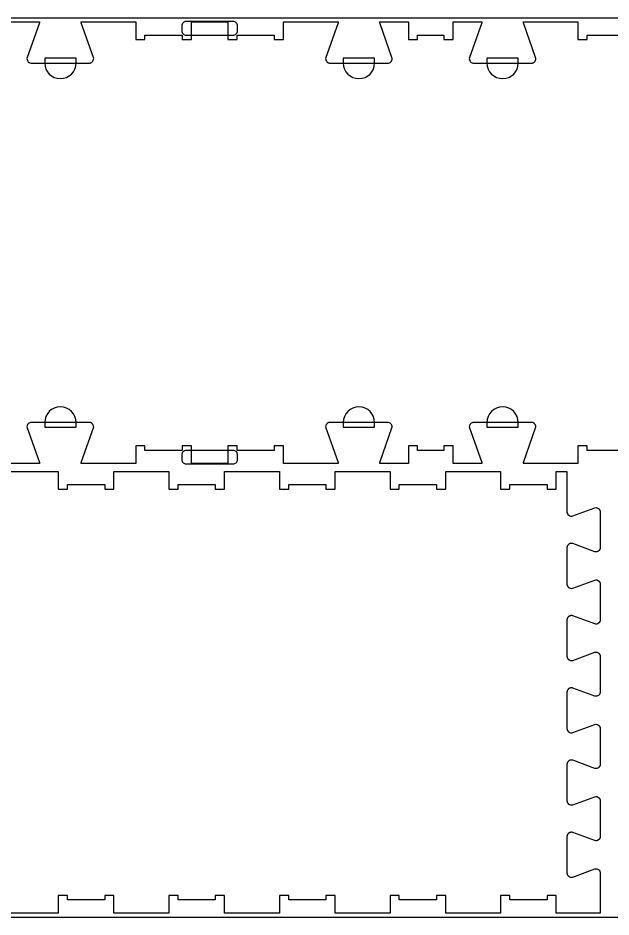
# Model space of a CAD drawing. Extents: x -17068 to -13885, y -84343 to -75479.
# Drawn here: x -15477 to -14672, y -77403 to -76183 of the extents above; entities that cross this region are included whole.
import ezdxf

# ---------------------------------------------------------------- set-up
doc = ezdxf.new("R2010")
doc.units = 0
for name, color, linetype in [('0_SHEET_SPRUCEPLY_2440X122', 1, 'CONTINUOUS'), ('4_ANYTOOL_CUTTHROUGH_OUTSI', 5, 'CONTINUOUS'), ('5_ANYTOOL_HALF_MILL_9MM_IN', 3, 'CONTINUOUS')]:
    doc.layers.add(name, color=color, linetype=linetype)

msp = doc.modelspace()

# ---------------------------------------------------------------- linework, layer by layer
at = {"layer": '0_SHEET_SPRUCEPLY_2440X122'}
msp.add_lwpolyline([(-16696.5, -76183), (-16696.5, -77403), (-14256.5, -77403), (-14256.5, -76183)], close=True, dxfattribs=at)
at = {"layer": '4_ANYTOOL_CUTTHROUGH_OUTSI', "color": 5}
for points in [[(-15486.3, -76188.2), (-15447.2, -76188.2), (-15447.2, -76188.2, -0.061485), (-15447.4, -76189.6), (-15464.3, -76237.9), (-15464.3, -76237.9), (-15464.3, -76238), (-15464.3, -76238, 0.414214), (-15458.1, -76244.2), (-15380.1, -76244.2), (-15379.9, -76244.2), (-15379.8, -76244.2), (-15379.6, -76244.2), (-15379.5, -76244.2), (-15379.3, -76244.2), (-15379.2, -76244.1), (-15379, -76244.1), (-15378.9, -76244.1), (-15378.7, -76244.1), (-15378.6, -76244), (-15378.4, -76244), (-15378.3, -76243.9), (-15378.1, -76243.9), (-15378, -76243.8), (-15377.8, -76243.8), (-15377.7, -76243.7), (-15377.5, -76243.7), (-15377.4, -76243.6), (-15377.3, -76243.5), (-15377.1, -76243.5), (-15377, -76243.4), (-15376.9, -76243.3), (-15376.7, -76243.2), (-15376.6, -76243.2), (-15376.5, -76243.1), (-15376.4, -76243), (-15376.2, -76242.9), (-15376.1, -76242.8), (-15376, -76242.7), (-15375.9, -76242.6), (-15375.8, -76242.5), (-15375.7, -76242.4, 0.198912), (-15373.8, -76238), (-15373.8, -76237.9), (-15373.8, -76237.9), (-15390.7, -76189.6), (-15390.7, -76189.6, -0.061485), (-15391, -76188.2), (-15316.8, -76188.2), (-15316.8, -76212), (-15316.8, -76212.2), (-15304.3, -76212.2), (-15304.3, -76206.2), (-15253.8, -76206.2), (-15253.8, -76212.2), (-15241.3, -76212.2), (-15241.3, -76188.2), (-15191.8, -76188.2), (-15191.8, -76212.2), (-15179.3, -76212.2), (-15179.3, -76206.2), (-15128.8, -76206.2), (-15128.8, -76212.2), (-15116.3, -76212.2), (-15116.3, -76212), (-15116.3, -76188.2), (-15042.1, -76188.2), (-15042.1, -76188.2, -0.061485), (-15042.3, -76189.6), (-15059.2, -76237.9), (-15059.2, -76237.9), (-15059.2, -76238), (-15059.2, -76238, 0.198912), (-15057.4, -76242.4), (-15057.3, -76242.5), (-15057.2, -76242.6), (-15057.1, -76242.7), (-15057, -76242.8), (-15056.8, -76242.9), (-15056.7, -76243), (-15056.6, -76243.1), (-15056.5, -76243.2), (-15056.3, -76243.2), (-15056.2, -76243.3), (-15056.1, -76243.4), (-15055.9, -76243.5), (-15055.8, -76243.5), (-15055.7, -76243.6), (-15055.5, -76243.7), (-15055.4, -76243.7), (-15055.2, -76243.8), (-15055.1, -76243.8), (-15054.9, -76243.9), (-15054.8, -76243.9), (-15054.6, -76244), (-15054.5, -76244), (-15054.3, -76244.1), (-15054.2, -76244.1), (-15054, -76244.1), (-15053.9, -76244.1), (-15053.7, -76244.2), (-15053.6, -76244.2), (-15053.4, -76244.2), (-15053.3, -76244.2), (-15053.1, -76244.2), (-15053, -76244.2), (-14975, -76244.2, 0.414214), (-14968.7, -76238), (-14968.7, -76237.9), (-14968.8, -76237.9), (-14985.7, -76189.6), (-14985.7, -76189.6, -0.061485), (-14985.9, -76188.2), (-14946.8, -76188.2), (-14946.8, -76212.2), (-14934.3, -76212.2), (-14934.3, -76206.2), (-14898.8, -76206.2), (-14898.8, -76212), (-14898.8, -76212.2), (-14886.3, -76212.2), (-14886.3, -76212), (-14886.3, -76188.2), (-14847.2, -76188.2), (-14847.2, -76188.2, -0.061485), (-14847.4, -76189.6), (-14864.3, -76237.9), (-14864.3, -76237.9), (-14864.3, -76238), (-14864.3, -76238, 0.414214), (-14858.1, -76244.2), (-14780.1, -76244.2), (-14779.9, -76244.2), (-14779.8, -76244.2), (-14779.6, -76244.2), (-14779.5, -76244.2), (-14779.3, -76244.2), (-14779.2, -76244.1), (-14779, -76244.1), (-14778.9, -76244.1), (-14778.7, -76244.1), (-14778.6, -76244), (-14778.4, -76244), (-14778.3, -76243.9), (-14778.1, -76243.9), (-14778, -76243.8), (-14777.8, -76243.8), (-14777.7, -76243.7), (-14777.5, -76243.7), (-14777.4, -76243.6), (-14777.3, -76243.5), (-14777.1, -76243.5), (-14777, -76243.4), (-14776.9, -76243.3), (-14776.7, -76243.2), (-14776.6, -76243.2), (-14776.5, -76243.1), (-14776.4, -76243), (-14776.2, -76242.9), (-14776.1, -76242.8), (-14776, -76242.7), (-14775.9, -76242.6), (-14775.8, -76242.5), (-14775.7, -76242.4, 0.198912), (-14773.8, -76238), (-14773.8, -76237.9), (-14773.8, -76237.9), (-14790.7, -76189.6), (-14790.7, -76189.6, -0.061485), (-14791, -76188.2), (-14716.8, -76188.2), (-14716.8, -76212.2), (-14704.3, -76212.2), (-14704.3, -76206.2), (-14653.8, -76206.2)], [(-14653.8, -76769.7), (-14704.3, -76769.7), (-14704.3, -76763.7), (-14716.8, -76763.7), (-14716.8, -76787.7), (-14791, -76787.7), (-14791, -76787.7, -0.061485), (-14790.7, -76786.3), (-14773.8, -76738), (-14773.8, -76738), (-14773.8, -76738), (-14773.8, -76738, 0.198912), (-14775.7, -76733.5), (-14775.8, -76733.4), (-14775.9, -76733.3), (-14776, -76733.2), (-14776.1, -76733.1), (-14776.2, -76733), (-14776.4, -76733), (-14776.5, -76732.9), (-14776.6, -76732.8), (-14776.7, -76732.7), (-14776.9, -76732.6), (-14777, -76732.5), (-14777.1, -76732.5), (-14777.3, -76732.4), (-14777.4, -76732.3), (-14777.5, -76732.3), (-14777.7, -76732.2), (-14777.8, -76732.1), (-14778, -76732.1), (-14778.1, -76732), (-14778.3, -76732), (-14778.4, -76731.9), (-14778.6, -76731.9), (-14778.7, -76731.9), (-14778.9, -76731.8), (-14779, -76731.8), (-14779.2, -76731.8), (-14779.3, -76731.8), (-14779.5, -76731.7), (-14779.6, -76731.7), (-14779.8, -76731.7), (-14779.9, -76731.7), (-14780.1, -76731.7), (-14858.1, -76731.7, 0.414214), (-14864.3, -76738), (-14864.3, -76738), (-14864.3, -76738), (-14847.4, -76786.3), (-14847.4, -76786.3, -0.061485), (-14847.2, -76787.7), (-14886.3, -76787.7), (-14886.3, -76764), (-14886.3, -76763.7), (-14898.8, -76763.7), (-14898.8, -76769.7), (-14934.3, -76769.7), (-14934.3, -76763.7), (-14946.8, -76763.7), (-14946.8, -76764), (-14946.8, -76787.7), (-14985.9, -76787.7), (-14985.9, -76787.7, -0.061485), (-14985.7, -76786.3), (-14968.8, -76738), (-14968.7, -76738), (-14968.7, -76738), (-14968.7, -76738, 0.414214), (-14975, -76731.7), (-15053, -76731.7), (-15053.1, -76731.7), (-15053.3, -76731.7), (-15053.4, -76731.7), (-15053.6, -76731.7), (-15053.7, -76731.8), (-15053.9, -76731.8), (-15054, -76731.8), (-15054.2, -76731.8), (-15054.3, -76731.9), (-15054.5, -76731.9), (-15054.6, -76731.9), (-15054.8, -76732), (-15054.9, -76732), (-15055.1, -76732.1), (-15055.2, -76732.1), (-15055.4, -76732.2), (-15055.5, -76732.3), (-15055.7, -76732.3), (-15055.8, -76732.4), (-15055.9, -76732.5), (-15056.1, -76732.5), (-15056.2, -76732.6), (-15056.3, -76732.7), (-15056.5, -76732.8), (-15056.6, -76732.9), (-15056.7, -76733), (-15056.8, -76733), (-15057, -76733.1), (-15057.1, -76733.2), (-15057.2, -76733.3), (-15057.3, -76733.4), (-15057.4, -76733.5, 0.198912), (-15059.2, -76738), (-15059.2, -76738), (-15059.2, -76738), (-15042.3, -76786.3), (-15042.3, -76786.3, -0.061485), (-15042.1, -76787.7), (-15066.5, -76787.7), (-15116.3, -76787.7), (-15116.3, -76763.7), (-15128.8, -76763.7), (-15128.8, -76769.7), (-15179.3, -76769.7), (-15179.3, -76763.7), (-15191.8, -76763.7), (-15191.8, -76787.7), (-15241.3, -76787.7), (-15241.3, -76763.7), (-15253.8, -76763.7), (-15253.8, -76769.7), (-15304.3, -76769.7), (-15304.3, -76763.7), (-15316.8, -76763.7), (-15316.8, -76764), (-15316.8, -76787.7), (-15391, -76787.7), (-15391, -76787.7, -0.061485), (-15390.7, -76786.3), (-15373.8, -76738), (-15373.8, -76738), (-15373.8, -76738), (-15373.8, -76738, 0.198912), (-15375.7, -76733.5), (-15375.8, -76733.4), (-15375.9, -76733.3), (-15376, -76733.2), (-15376.1, -76733.1), (-15376.2, -76733), (-15376.4, -76733), (-15376.5, -76732.9), (-15376.6, -76732.8), (-15376.7, -76732.7), (-15376.9, -76732.6), (-15377, -76732.5), (-15377.1, -76732.5), (-15377.3, -76732.4), (-15377.4, -76732.3), (-15377.5, -76732.3), (-15377.7, -76732.2), (-15377.8, -76732.1), (-15378, -76732.1), (-15378.1, -76732), (-15378.3, -76732), (-15378.4, -76731.9), (-15378.6, -76731.9), (-15378.7, -76731.9), (-15378.9, -76731.8), (-15379, -76731.8), (-15379.2, -76731.8), (-15379.3, -76731.8), (-15379.5, -76731.7), (-15379.6, -76731.7), (-15379.8, -76731.7), (-15379.9, -76731.7), (-15380.1, -76731.7), (-15458.1, -76731.7, 0.414214), (-15464.3, -76738), (-15464.3, -76738), (-15464.3, -76738), (-15447.4, -76786.3), (-15447.4, -76786.3, -0.061485), (-15447.2, -76787.7), (-15486.3, -76787.7)], [(-15496.3, -76798.2), (-15421.8, -76798.2), (-15421.8, -76822.2), (-15409.3, -76822.2), (-15409.3, -76816.2), (-15358.8, -76816.2), (-15358.8, -76822.2), (-15346.3, -76822.2), (-15346.3, -76798.2), (-15271.8, -76798.2), (-15271.8, -76822.2), (-15259.3, -76822.2), (-15259.3, -76816.2), (-15208.8, -76816.2), (-15208.8, -76822.2), (-15196.3, -76822.2), (-15196.3, -76798.2), (-15121.8, -76798.2), (-15121.8, -76822.2), (-15109.3, -76822.2), (-15109.3, -76816.2), (-15058.8, -76816.2), (-15058.8, -76822.2), (-15046.3, -76822.2), (-15046.3, -76798.2), (-14971.8, -76798.2), (-14971.8, -76822.2), (-14959.3, -76822.2), (-14959.3, -76816.2), (-14908.8, -76816.2), (-14908.8, -76822.2), (-14896.3, -76822.2), (-14896.3, -76798.2), (-14821.8, -76798.2), (-14821.8, -76822), (-14821.8, -76822.2), (-14809.3, -76822.2), (-14809.3, -76816.2), (-14758.8, -76816.2), (-14758.8, -76822.2), (-14746.3, -76822.2), (-14746.3, -76798.2), (-14731.9, -76798.2), (-14731.9, -76852.7), (-14731.9, -76852.7, 0.237079), (-14729.4, -76857.7, 0.237079), (-14723.9, -76858.7), (-14723.8, -76858.7), (-14723.8, -76858.7), (-14694.1, -76847.7), (-14694.1, -76847.7, -0.236725), (-14689, -76848.6), (-14688.9, -76848.7), (-14688.7, -76848.8), (-14688.6, -76848.9), (-14688.5, -76849), (-14688.4, -76849.1), (-14688.3, -76849.3), (-14688.1, -76849.4), (-14688, -76849.5), (-14687.9, -76849.6), (-14687.8, -76849.8), (-14687.7, -76849.9), (-14687.6, -76850), (-14687.5, -76850.2), (-14687.5, -76850.3), (-14687.4, -76850.5), (-14687.3, -76850.6), (-14687.2, -76850.8), (-14687.1, -76850.9), (-14687.1, -76851.1), (-14687, -76851.3), (-14687, -76851.4), (-14686.9, -76851.6), (-14686.9, -76851.7), (-14686.8, -76851.9), (-14686.8, -76852.1), (-14686.8, -76852.2), (-14686.7, -76852.4), (-14686.7, -76852.6), (-14686.7, -76852.7), (-14686.7, -76852.9), (-14686.7, -76853), (-14686.7, -76853.2), (-14686.7, -76901.7), (-14686.7, -76901.9), (-14686.7, -76902), (-14686.7, -76902.2), (-14686.7, -76902.4), (-14686.7, -76902.5), (-14686.8, -76902.7), (-14686.8, -76902.9), (-14686.8, -76903), (-14686.9, -76903.2), (-14686.9, -76903.4), (-14687, -76903.5), (-14687, -76903.7), (-14687.1, -76903.8), (-14687.1, -76904), (-14687.2, -76904.1), (-14687.3, -76904.3), (-14687.4, -76904.4), (-14687.5, -76904.6), (-14687.5, -76904.7), (-14687.6, -76904.9), (-14687.7, -76905), (-14687.8, -76905.2), (-14687.9, -76905.3), (-14688, -76905.4), (-14688.1, -76905.6), (-14688.3, -76905.7), (-14688.4, -76905.8), (-14688.5, -76905.9), (-14688.6, -76906), (-14688.7, -76906.1), (-14688.9, -76906.2), (-14689, -76906.3, -0.236725), (-14694.1, -76907.2), (-14723.8, -76896.2), (-14723.8, -76896.2), (-14723.9, -76896.2), (-14723.9, -76896.2), (-14724, -76896.2), (-14724.2, -76896.1), (-14724.4, -76896.1), (-14724.5, -76896.1), (-14724.7, -76896), (-14724.9, -76896), (-14725.1, -76896), (-14725.3, -76896), (-14725.4, -76896), (-14725.6, -76896), (-14725.8, -76896), (-14726, -76896), (-14726.2, -76896), (-14726.4, -76896), (-14726.5, -76896), (-14726.7, -76896.1), (-14726.9, -76896.1), (-14727.1, -76896.1), (-14727.3, -76896.2), (-14727.5, -76896.2), (-14727.6, -76896.3), (-14727.8, -76896.3), (-14728, -76896.4), (-14728.1, -76896.5), (-14728.3, -76896.6), (-14728.5, -76896.6), (-14728.6, -76896.7), (-14728.8, -76896.8), (-14728.9, -76896.9), (-14729.1, -76897), (-14729.2, -76897.1), (-14729.4, -76897.2), (-14729.5, -76897.3), (-14729.7, -76897.4), (-14729.8, -76897.5), (-14729.9, -76897.7), (-14730.1, -76897.8), (-14730.2, -76897.9), (-14730.3, -76898), (-14730.4, -76898.2), (-14730.5, -76898.3), (-14730.7, -76898.5), (-14730.8, -76898.6), (-14730.9, -76898.8), (-14731, -76898.9), (-14731.1, -76899.1), (-14731.1, -76899.2), (-14731.2, -76899.4), (-14731.3, -76899.6), (-14731.4, -76899.7), (-14731.5, -76899.9), (-14731.5, -76900.1), (-14731.6, -76900.3), (-14731.6, -76900.4), (-14731.7, -76900.6), (-14731.7, -76900.8), (-14731.8, -76901), (-14731.8, -76901.1), (-14731.8, -76901.3), (-14731.9, -76901.5), (-14731.9, -76901.7), (-14731.9, -76901.9), (-14731.9, -76902), (-14731.9, -76902.2), (-14731.9, -76950.7), (-14731.9, -76950.9), (-14731.9, -76951.1), (-14731.9, -76951.2), (-14731.9, -76951.4), (-14731.8, -76951.6), (-14731.8, -76951.8), (-14731.8, -76952), (-14731.7, -76952.1), (-14731.7, -76952.3), (-14731.6, -76952.5), (-14731.6, -76952.7), (-14731.5, -76952.8), (-14731.5, -76953), (-14731.4, -76953.2), (-14731.3, -76953.4), (-14731.2, -76953.5), (-14731.1, -76953.7), (-14731.1, -76953.8), (-14731, -76954), (-14730.9, -76954.2), (-14730.8, -76954.3), (-14730.7, -76954.5), (-14730.5, -76954.6), (-14730.4, -76954.8), (-14730.3, -76954.9), (-14730.2, -76955), (-14730.1, -76955.2), (-14729.9, -76955.3), (-14729.8, -76955.4), (-14729.7, -76955.5), (-14729.5, -76955.6), (-14729.4, -76955.7, 0.237079), (-14723.9, -76956.7), (-14723.8, -76956.7), (-14723.8, -76956.7), (-14694.1, -76945.7), (-14694.1, -76945.7, -0.236725), (-14689, -76946.6), (-14688.9, -76946.7), (-14688.7, -76946.8), (-14688.6, -76946.9), (-14688.5, -76947), (-14688.4, -76947.1), (-14688.3, -76947.3), (-14688.1, -76947.4), (-14688, -76947.5), (-14687.9, -76947.6), (-14687.8, -76947.8), (-14687.7, -76947.9), (-14687.6, -76948), (-14687.5, -76948.2), (-14687.5, -76948.3), (-14687.4, -76948.5), (-14687.3, -76948.6), (-14687.2, -76948.8), (-14687.1, -76948.9), (-14687.1, -76949.1), (-14687, -76949.3), (-14687, -76949.4), (-14686.9, -76949.6), (-14686.9, -76949.7), (-14686.8, -76949.9), (-14686.8, -76950.1), (-14686.8, -76950.2), (-14686.7, -76950.4), (-14686.7, -76950.6), (-14686.7, -76950.7), (-14686.7, -76950.9), (-14686.7, -76951), (-14686.7, -76951.2), (-14686.7, -76999.7), (-14686.7, -76999.9), (-14686.7, -77000), (-14686.7, -77000.2), (-14686.7, -77000.4), (-14686.7, -77000.5), (-14686.8, -77000.7), (-14686.8, -77000.9), (-14686.8, -77001), (-14686.9, -77001.2), (-14686.9, -77001.4), (-14687, -77001.5), (-14687, -77001.7), (-14687.1, -77001.8), (-14687.1, -77002), (-14687.2, -77002.1), (-14687.3, -77002.3), (-14687.4, -77002.4), (-14687.5, -77002.6), (-14687.5, -77002.7), (-14687.6, -77002.9), (-14687.7, -77003), (-14687.8, -77003.2), (-14687.9, -77003.3), (-14688, -77003.4), (-14688.1, -77003.6), (-14688.3, -77003.7), (-14688.4, -77003.8), (-14688.5, -77003.9), (-14688.6, -77004), (-14688.7, -77004.1), (-14688.9, -77004.2), (-14689, -77004.3, -0.236725), (-14694.1, -77005.2), (-14723.8, -76994.2), (-14723.8, -76994.2), (-14723.9, -76994.2), (-14723.9, -76994.2), (-14724, -76994.2), (-14724.2, -76994.1), (-14724.4, -76994.1), (-14724.5, -76994.1), (-14724.7, -76994), (-14724.9, -76994), (-14725.1, -76994), (-14725.3, -76994), (-14725.4, -76994), (-14725.6, -76994), (-14725.8, -76994), (-14726, -76994), (-14726.2, -76994), (-14726.4, -76994), (-14726.5, -76994), (-14726.7, -76994.1), (-14726.9, -76994.1), (-14727.1, -76994.1), (-14727.3, -76994.2), (-14727.5, -76994.2), (-14727.6, -76994.3), (-14727.8, -76994.3), (-14728, -76994.4), (-14728.1, -76994.5), (-14728.3, -76994.6), (-14728.5, -76994.6), (-14728.6, -76994.7), (-14728.8, -76994.8), (-14728.9, -76994.9), (-14729.1, -76995), (-14729.2, -76995.1), (-14729.4, -76995.2), (-14729.5, -76995.3), (-14729.7, -76995.4), (-14729.8, -76995.5), (-14729.9, -76995.7), (-14730.1, -76995.8), (-14730.2, -76995.9), (-14730.3, -76996), (-14730.4, -76996.2), (-14730.5, -76996.3), (-14730.7, -76996.5), (-14730.8, -76996.6), (-14730.9, -76996.8), (-14731, -76996.9), (-14731.1, -76997.1), (-14731.1, -76997.2), (-14731.2, -76997.4), (-14731.3, -76997.6), (-14731.4, -76997.7), (-14731.5, -76997.9), (-14731.5, -76998.1), (-14731.6, -76998.3), (-14731.6, -76998.4), (-14731.7, -76998.6), (-14731.7, -76998.8), (-14731.8, -76999), (-14731.8, -76999.1), (-14731.8, -76999.3), (-14731.9, -76999.5), (-14731.9, -76999.7), (-14731.9, -76999.9), (-14731.9, -77000), (-14731.9, -77000.2), (-14731.9, -77048.7), (-14731.9, -77048.9), (-14731.9, -77049.1), (-14731.9, -77049.2), (-14731.9, -77049.4), (-14731.8, -77049.6), (-14731.8, -77049.8), (-14731.8, -77050), (-14731.7, -77050.1), (-14731.7, -77050.3), (-14731.6, -77050.5), (-14731.6, -77050.7), (-14731.5, -77050.8), (-14731.5, -77051), (-14731.4, -77051.2), (-14731.3, -77051.4), (-14731.2, -77051.5), (-14731.1, -77051.7), (-14731.1, -77051.8), (-14731, -77052), (-14730.9, -77052.2), (-14730.8, -77052.3), (-14730.7, -77052.5), (-14730.5, -77052.6), (-14730.4, -77052.8), (-14730.3, -77052.9), (-14730.2, -77053), (-14730.1, -77053.2), (-14729.9, -77053.3), (-14729.8, -77053.4), (-14729.7, -77053.5), (-14729.5, -77053.6), (-14729.4, -77053.7, 0.237079), (-14723.9, -77054.7), (-14723.8, -77054.7), (-14723.8, -77054.7), (-14694.1, -77043.7), (-14694.1, -77043.7, -0.236725), (-14689, -77044.6), (-14688.9, -77044.7), (-14688.7, -77044.8), (-14688.6, -77044.9), (-14688.5, -77045), (-14688.4, -77045.1), (-14688.3, -77045.3), (-14688.1, -77045.4), (-14688, -77045.5), (-14687.9, -77045.6), (-14687.8, -77045.8), (-14687.7, -77045.9), (-14687.6, -77046), (-14687.5, -77046.2), (-14687.5, -77046.3), (-14687.4, -77046.5), (-14687.3, -77046.6), (-14687.2, -77046.8), (-14687.1, -77046.9), (-14687.1, -77047.1), (-14687, -77047.3), (-14687, -77047.4), (-14686.9, -77047.6), (-14686.9, -77047.7), (-14686.8, -77047.9), (-14686.8, -77048.1), (-14686.8, -77048.2), (-14686.7, -77048.4), (-14686.7, -77048.6), (-14686.7, -77048.7), (-14686.7, -77048.9), (-14686.7, -77049), (-14686.7, -77049.2), (-14686.7, -77097.7), (-14686.7, -77097.9), (-14686.7, -77098), (-14686.7, -77098.2), (-14686.7, -77098.4), (-14686.7, -77098.5), (-14686.8, -77098.7), (-14686.8, -77098.9), (-14686.8, -77099), (-14686.9, -77099.2), (-14686.9, -77099.4), (-14687, -77099.5), (-14687, -77099.7), (-14687.1, -77099.8), (-14687.1, -77100), (-14687.2, -77100.1), (-14687.3, -77100.3), (-14687.4, -77100.4), (-14687.5, -77100.6), (-14687.5, -77100.7), (-14687.6, -77100.9), (-14687.7, -77101), (-14687.8, -77101.2), (-14687.9, -77101.3), (-14688, -77101.4), (-14688.1, -77101.6), (-14688.3, -77101.7), (-14688.4, -77101.8), (-14688.5, -77101.9), (-14688.6, -77102), (-14688.7, -77102.1), (-14688.9, -77102.2), (-14689, -77102.3, -0.236725), (-14694.1, -77103.2), (-14723.8, -77092.2), (-14723.8, -77092.2), (-14723.9, -77092.2), (-14723.9, -77092.2), (-14724, -77092.2), (-14724.2, -77092.1), (-14724.4, -77092.1), (-14724.5, -77092.1), (-14724.7, -77092), (-14724.9, -77092), (-14725.1, -77092), (-14725.3, -77092), (-14725.4, -77092), (-14725.6, -77092), (-14725.8, -77092), (-14726, -77092), (-14726.2, -77092), (-14726.4, -77092), (-14726.5, -77092), (-14726.7, -77092.1), (-14726.9, -77092.1), (-14727.1, -77092.1), (-14727.3, -77092.2), (-14727.5, -77092.2), (-14727.6, -77092.3), (-14727.8, -77092.3), (-14728, -77092.4), (-14728.1, -77092.5), (-14728.3, -77092.6), (-14728.5, -77092.6), (-14728.6, -77092.7), (-14728.8, -77092.8), (-14728.9, -77092.9), (-14729.1, -77093), (-14729.2, -77093.1), (-14729.4, -77093.2), (-14729.5, -77093.3), (-14729.7, -77093.4), (-14729.8, -77093.5), (-14729.9, -77093.7), (-14730.1, -77093.8), (-14730.2, -77093.9), (-14730.3, -77094), (-14730.4, -77094.2), (-14730.5, -77094.3), (-14730.7, -77094.5), (-14730.8, -77094.6), (-14730.9, -77094.8), (-14731, -77094.9), (-14731.1, -77095.1), (-14731.1, -77095.2), (-14731.2, -77095.4), (-14731.3, -77095.6), (-14731.4, -77095.7), (-14731.5, -77095.9), (-14731.5, -77096.1), (-14731.6, -77096.3), (-14731.6, -77096.4), (-14731.7, -77096.6), (-14731.7, -77096.8), (-14731.8, -77097), (-14731.8, -77097.1), (-14731.8, -77097.3), (-14731.9, -77097.5), (-14731.9, -77097.7), (-14731.9, -77097.9), (-14731.9, -77098), (-14731.9, -77098.2), (-14731.9, -77146.7), (-14731.9, -77146.9), (-14731.9, -77147.1), (-14731.9, -77147.2), (-14731.9, -77147.4), (-14731.8, -77147.6), (-14731.8, -77147.8), (-14731.8, -77148), (-14731.7, -77148.1), (-14731.7, -77148.3), (-14731.6, -77148.5), (-14731.6, -77148.7), (-14731.5, -77148.8), (-14731.5, -77149), (-14731.4, -77149.2), (-14731.3, -77149.4), (-14731.2, -77149.5), (-14731.1, -77149.7), (-14731.1, -77149.8), (-14731, -77150), (-14730.9, -77150.2), (-14730.8, -77150.3), (-14730.7, -77150.5), (-14730.5, -77150.6), (-14730.4, -77150.8), (-14730.3, -77150.9), (-14730.2, -77151), (-14730.1, -77151.2), (-14729.9, -77151.3), (-14729.8, -77151.4), (-14729.7, -77151.5), (-14729.5, -77151.6), (-14729.4, -77151.7, 0.237079), (-14723.9, -77152.7), (-14723.8, -77152.7), (-14723.8, -77152.7), (-14694.1, -77141.7), (-14694.1, -77141.7, -0.236725), (-14689, -77142.6), (-14688.9, -77142.7), (-14688.7, -77142.8), (-14688.6, -77142.9), (-14688.5, -77143), (-14688.4, -77143.1), (-14688.3, -77143.3), (-14688.1, -77143.4), (-14688, -77143.5), (-14687.9, -77143.6), (-14687.8, -77143.8), (-14687.7, -77143.9), (-14687.6, -77144), (-14687.5, -77144.2), (-14687.5, -77144.3), (-14687.4, -77144.5), (-14687.3, -77144.6), (-14687.2, -77144.8), (-14687.1, -77144.9), (-14687.1, -77145.1), (-14687, -77145.3), (-14687, -77145.4), (-14686.9, -77145.6), (-14686.9, -77145.7), (-14686.8, -77145.9), (-14686.8, -77146.1), (-14686.8, -77146.2), (-14686.7, -77146.4), (-14686.7, -77146.6), (-14686.7, -77146.7), (-14686.7, -77146.9), (-14686.7, -77147), (-14686.7, -77147.2), (-14686.7, -77195.7), (-14686.7, -77195.9), (-14686.7, -77196), (-14686.7, -77196.2), (-14686.7, -77196.4), (-14686.7, -77196.5), (-14686.8, -77196.7), (-14686.8, -77196.9), (-14686.8, -77197), (-14686.9, -77197.2), (-14686.9, -77197.4), (-14687, -77197.5), (-14687, -77197.7), (-14687.1, -77197.8), (-14687.1, -77198), (-14687.2, -77198.1), (-14687.3, -77198.3), (-14687.4, -77198.4), (-14687.5, -77198.6), (-14687.5, -77198.7), (-14687.6, -77198.9), (-14687.7, -77199), (-14687.8, -77199.2), (-14687.9, -77199.3), (-14688, -77199.4), (-14688.1, -77199.6), (-14688.3, -77199.7), (-14688.4, -77199.8), (-14688.5, -77199.9), (-14688.6, -77200), (-14688.7, -77200.1), (-14688.9, -77200.2), (-14689, -77200.3, -0.236725), (-14694.1, -77201.2), (-14723.8, -77190.2), (-14723.8, -77190.2), (-14723.9, -77190.2), (-14723.9, -77190.2), (-14724, -77190.2), (-14724.2, -77190.1), (-14724.4, -77190.1), (-14724.5, -77190.1), (-14724.7, -77190), (-14724.9, -77190), (-14725.1, -77190), (-14725.3, -77190), (-14725.4, -77190), (-14725.6, -77190), (-14725.8, -77190), (-14726, -77190), (-14726.2, -77190), (-14726.4, -77190), (-14726.5, -77190), (-14726.7, -77190.1), (-14726.9, -77190.1), (-14727.1, -77190.1), (-14727.3, -77190.2), (-14727.5, -77190.2), (-14727.6, -77190.3), (-14727.8, -77190.3), (-14728, -77190.4), (-14728.1, -77190.5), (-14728.3, -77190.6), (-14728.5, -77190.6), (-14728.6, -77190.7), (-14728.8, -77190.8), (-14728.9, -77190.9), (-14729.1, -77191), (-14729.2, -77191.1), (-14729.4, -77191.2), (-14729.5, -77191.3), (-14729.7, -77191.4), (-14729.8, -77191.5), (-14729.9, -77191.7), (-14730.1, -77191.8), (-14730.2, -77191.9), (-14730.3, -77192), (-14730.4, -77192.2), (-14730.5, -77192.3), (-14730.7, -77192.5), (-14730.8, -77192.6), (-14730.9, -77192.8), (-14731, -77192.9), (-14731.1, -77193.1), (-14731.1, -77193.2), (-14731.2, -77193.4), (-14731.3, -77193.6), (-14731.4, -77193.7), (-14731.5, -77193.9), (-14731.5, -77194.1), (-14731.6, -77194.3), (-14731.6, -77194.4), (-14731.7, -77194.6), (-14731.7, -77194.8), (-14731.8, -77195), (-14731.8, -77195.1), (-14731.8, -77195.3), (-14731.9, -77195.5), (-14731.9, -77195.7), (-14731.9, -77195.9), (-14731.9, -77196), (-14731.9, -77196.2), (-14731.9, -77244.7), (-14731.9, -77244.9), (-14731.9, -77245.1), (-14731.9, -77245.2), (-14731.9, -77245.4), (-14731.8, -77245.6), (-14731.8, -77245.8), (-14731.8, -77246), (-14731.7, -77246.1), (-14731.7, -77246.3), (-14731.6, -77246.5), (-14731.6, -77246.7), (-14731.5, -77246.8), (-14731.5, -77247), (-14731.4, -77247.2), (-14731.3, -77247.4), (-14731.2, -77247.5), (-14731.1, -77247.7), (-14731.1, -77247.8), (-14731, -77248), (-14730.9, -77248.2), (-14730.8, -77248.3), (-14730.7, -77248.5), (-14730.5, -77248.6), (-14730.4, -77248.8), (-14730.3, -77248.9), (-14730.2, -77249), (-14730.1, -77249.2), (-14729.9, -77249.3), (-14729.8, -77249.4), (-14729.7, -77249.5), (-14729.5, -77249.6), (-14729.4, -77249.7, 0.237079), (-14723.9, -77250.7), (-14723.8, -77250.7), (-14723.8, -77250.7), (-14694.1, -77239.7), (-14694.1, -77239.7, -0.236725), (-14689, -77240.6), (-14688.9, -77240.7), (-14688.7, -77240.8), (-14688.6, -77240.9), (-14688.5, -77241), (-14688.4, -77241.1), (-14688.3, -77241.3), (-14688.1, -77241.4), (-14688, -77241.5), (-14687.9, -77241.6), (-14687.8, -77241.8), (-14687.7, -77241.9), (-14687.6, -77242), (-14687.5, -77242.2), (-14687.5, -77242.3), (-14687.4, -77242.5), (-14687.3, -77242.6), (-14687.2, -77242.8), (-14687.1, -77242.9), (-14687.1, -77243.1), (-14687, -77243.3), (-14687, -77243.4), (-14686.9, -77243.6), (-14686.9, -77243.7), (-14686.8, -77243.9), (-14686.8, -77244.1), (-14686.8, -77244.2), (-14686.7, -77244.4), (-14686.7, -77244.6), (-14686.7, -77244.7), (-14686.7, -77244.9), (-14686.7, -77245), (-14686.7, -77245.2), (-14686.7, -77293.7), (-14686.7, -77293.9), (-14686.7, -77294), (-14686.7, -77294.2), (-14686.7, -77294.4), (-14686.7, -77294.5), (-14686.8, -77294.7), (-14686.8, -77294.9), (-14686.8, -77295), (-14686.9, -77295.2), (-14686.9, -77295.4), (-14687, -77295.5), (-14687, -77295.7), (-14687.1, -77295.8), (-14687.1, -77296), (-14687.2, -77296.1), (-14687.3, -77296.3), (-14687.4, -77296.4), (-14687.5, -77296.6), (-14687.5, -77296.7), (-14687.6, -77296.9), (-14687.7, -77297), (-14687.8, -77297.2), (-14687.9, -77297.3), (-14688, -77297.4), (-14688.1, -77297.6), (-14688.3, -77297.7), (-14688.4, -77297.8), (-14688.5, -77297.9), (-14688.6, -77298), (-14688.7, -77298.1), (-14688.9, -77298.2), (-14689, -77298.3, -0.236725), (-14694.1, -77299.2), (-14723.8, -77288.2), (-14723.8, -77288.2), (-14723.9, -77288.2), (-14723.9, -77288.2), (-14724, -77288.2), (-14724.2, -77288.1), (-14724.4, -77288.1), (-14724.5, -77288.1), (-14724.7, -77288), (-14724.9, -77288), (-14725.1, -77288), (-14725.3, -77288), (-14725.4, -77288), (-14725.6, -77288), (-14725.8, -77288), (-14726, -77288), (-14726.2, -77288), (-14726.4, -77288), (-14726.5, -77288), (-14726.7, -77288.1), (-14726.9, -77288.1), (-14727.1, -77288.1), (-14727.3, -77288.2), (-14727.5, -77288.2), (-14727.6, -77288.3), (-14727.8, -77288.3), (-14728, -77288.4), (-14728.1, -77288.5), (-14728.3, -77288.6), (-14728.5, -77288.6), (-14728.6, -77288.7), (-14728.8, -77288.8), (-14728.9, -77288.9), (-14729.1, -77289), (-14729.2, -77289.1), (-14729.4, -77289.2), (-14729.5, -77289.3), (-14729.7, -77289.4), (-14729.8, -77289.5), (-14729.9, -77289.7), (-14730.1, -77289.8), (-14730.2, -77289.9), (-14730.3, -77290), (-14730.4, -77290.2), (-14730.5, -77290.3), (-14730.7, -77290.5), (-14730.8, -77290.6), (-14730.9, -77290.8), (-14731, -77290.9), (-14731.1, -77291.1), (-14731.1, -77291.2), (-14731.2, -77291.4), (-14731.3, -77291.6), (-14731.4, -77291.7), (-14731.5, -77291.9), (-14731.5, -77292.1), (-14731.6, -77292.3), (-14731.6, -77292.4), (-14731.7, -77292.6), (-14731.7, -77292.8), (-14731.8, -77293), (-14731.8, -77293.1), (-14731.8, -77293.3), (-14731.9, -77293.5), (-14731.9, -77293.7), (-14731.9, -77293.9), (-14731.9, -77294), (-14731.9, -77294.2), (-14731.9, -77342.7), (-14731.9, -77342.9), (-14731.9, -77343.1), (-14731.9, -77343.2), (-14731.9, -77343.4), (-14731.8, -77343.6), (-14731.8, -77343.8), (-14731.8, -77344), (-14731.7, -77344.1), (-14731.7, -77344.3), (-14731.6, -77344.5), (-14731.6, -77344.7), (-14731.5, -77344.8), (-14731.5, -77345), (-14731.4, -77345.2), (-14731.3, -77345.4), (-14731.2, -77345.5), (-14731.1, -77345.7), (-14731.1, -77345.8), (-14731, -77346), (-14730.9, -77346.2), (-14730.8, -77346.3), (-14730.7, -77346.5), (-14730.5, -77346.6), (-14730.4, -77346.8), (-14730.3, -77346.9), (-14730.2, -77347), (-14730.1, -77347.2), (-14729.9, -77347.3), (-14729.8, -77347.4), (-14729.7, -77347.5), (-14729.5, -77347.6), (-14729.4, -77347.7, 0.237079), (-14723.9, -77348.7), (-14723.8, -77348.7), (-14723.8, -77348.7), (-14694.1, -77337.7), (-14694.1, -77337.7, -0.236725), (-14689, -77338.6, -0.237079), (-14686.7, -77343.2), (-14686.7, -77397.7), (-14746.3, -77397.7), (-14746.3, -77373.7), (-14758.8, -77373.7), (-14758.8, -77379.7), (-14809.3, -77379.7), (-14809.3, -77373.7), (-14821.8, -77373.7), (-14821.8, -77374), (-14821.8, -77397.7), (-14896.3, -77397.7), (-14896.3, -77373.7), (-14908.8, -77373.7), (-14908.8, -77379.7), (-14959.3, -77379.7), (-14959.3, -77373.7), (-14971.8, -77373.7), (-14971.8, -77397.7), (-15046.3, -77397.7), (-15046.3, -77373.7), (-15058.8, -77373.7), (-15058.8, -77379.7), (-15109.3, -77379.7), (-15109.3, -77373.7), (-15121.8, -77373.7), (-15121.8, -77397.7), (-15196.3, -77397.7), (-15196.3, -77373.7), (-15208.8, -77373.7), (-15208.8, -77379.7), (-15259.3, -77379.7), (-15259.3, -77373.7), (-15271.8, -77373.7), (-15271.8, -77397.7), (-15346.3, -77397.7), (-15346.3, -77373.7), (-15358.8, -77373.7), (-15358.8, -77379.7), (-15409.3, -77379.7), (-15409.3, -77373.7), (-15421.8, -77373.7), (-15421.8, -77397.7), (-15496.3, -77397.7)]]:
    msp.add_lwpolyline(points, format="xyb", dxfattribs=at)
at = {"layer": '5_ANYTOOL_HALF_MILL_9MM_IN', "color": 3}
for points in [[(-15248.4, -76187.7, 0.414214), (-15254.4, -76193.7), (-15254.4, -76200.2, 0.414214), (-15248.4, -76206.2), (-15184.7, -76206.2, 0.414214), (-15178.7, -76200.2), (-15178.7, -76193.7, 0.414214), (-15184.7, -76187.7)], [(-15440.3, -76244, 1), (-15397.8, -76244), (-15397.8, -76243.7), (-15397.8, -76237.7), (-15440.3, -76237.7), (-15440.3, -76243.7), (-15440.3, -76244)], [(-15035.2, -76244, 1), (-14992.7, -76244), (-14992.7, -76243.7), (-14992.7, -76237.7), (-15035.2, -76237.7), (-15035.2, -76243.7), (-15035.2, -76244)], [(-14840.3, -76244, 1), (-14797.8, -76244), (-14797.8, -76243.7), (-14797.8, -76237.7), (-14840.3, -76237.7), (-14840.3, -76243.7), (-14840.3, -76244)], [(-15397.8, -76732, 1), (-15440.3, -76732), (-15440.3, -76732.2), (-15440.3, -76738.2), (-15397.8, -76738.2), (-15397.8, -76732.2), (-15397.8, -76732)], [(-14992.7, -76732, 1), (-15035.2, -76732), (-15035.2, -76732.2), (-15035.2, -76738.2), (-14992.7, -76738.2), (-14992.7, -76732.2), (-14992.7, -76732)], [(-14797.8, -76732, 1), (-14840.3, -76732), (-14840.3, -76732.2), (-14840.3, -76738.2), (-14797.8, -76738.2), (-14797.8, -76732.2), (-14797.8, -76732)], [(-15248.4, -76769.7, 0.414214), (-15254.4, -76775.7), (-15254.4, -76782.2, 0.414214), (-15248.4, -76788.2), (-15184.7, -76788.2, 0.414214), (-15178.7, -76782.2), (-15178.7, -76775.7, 0.414214), (-15184.7, -76769.7)]]:
    msp.add_lwpolyline(points, format="xyb", close=True, dxfattribs=at)

doc.saveas('drawing.dxf')
